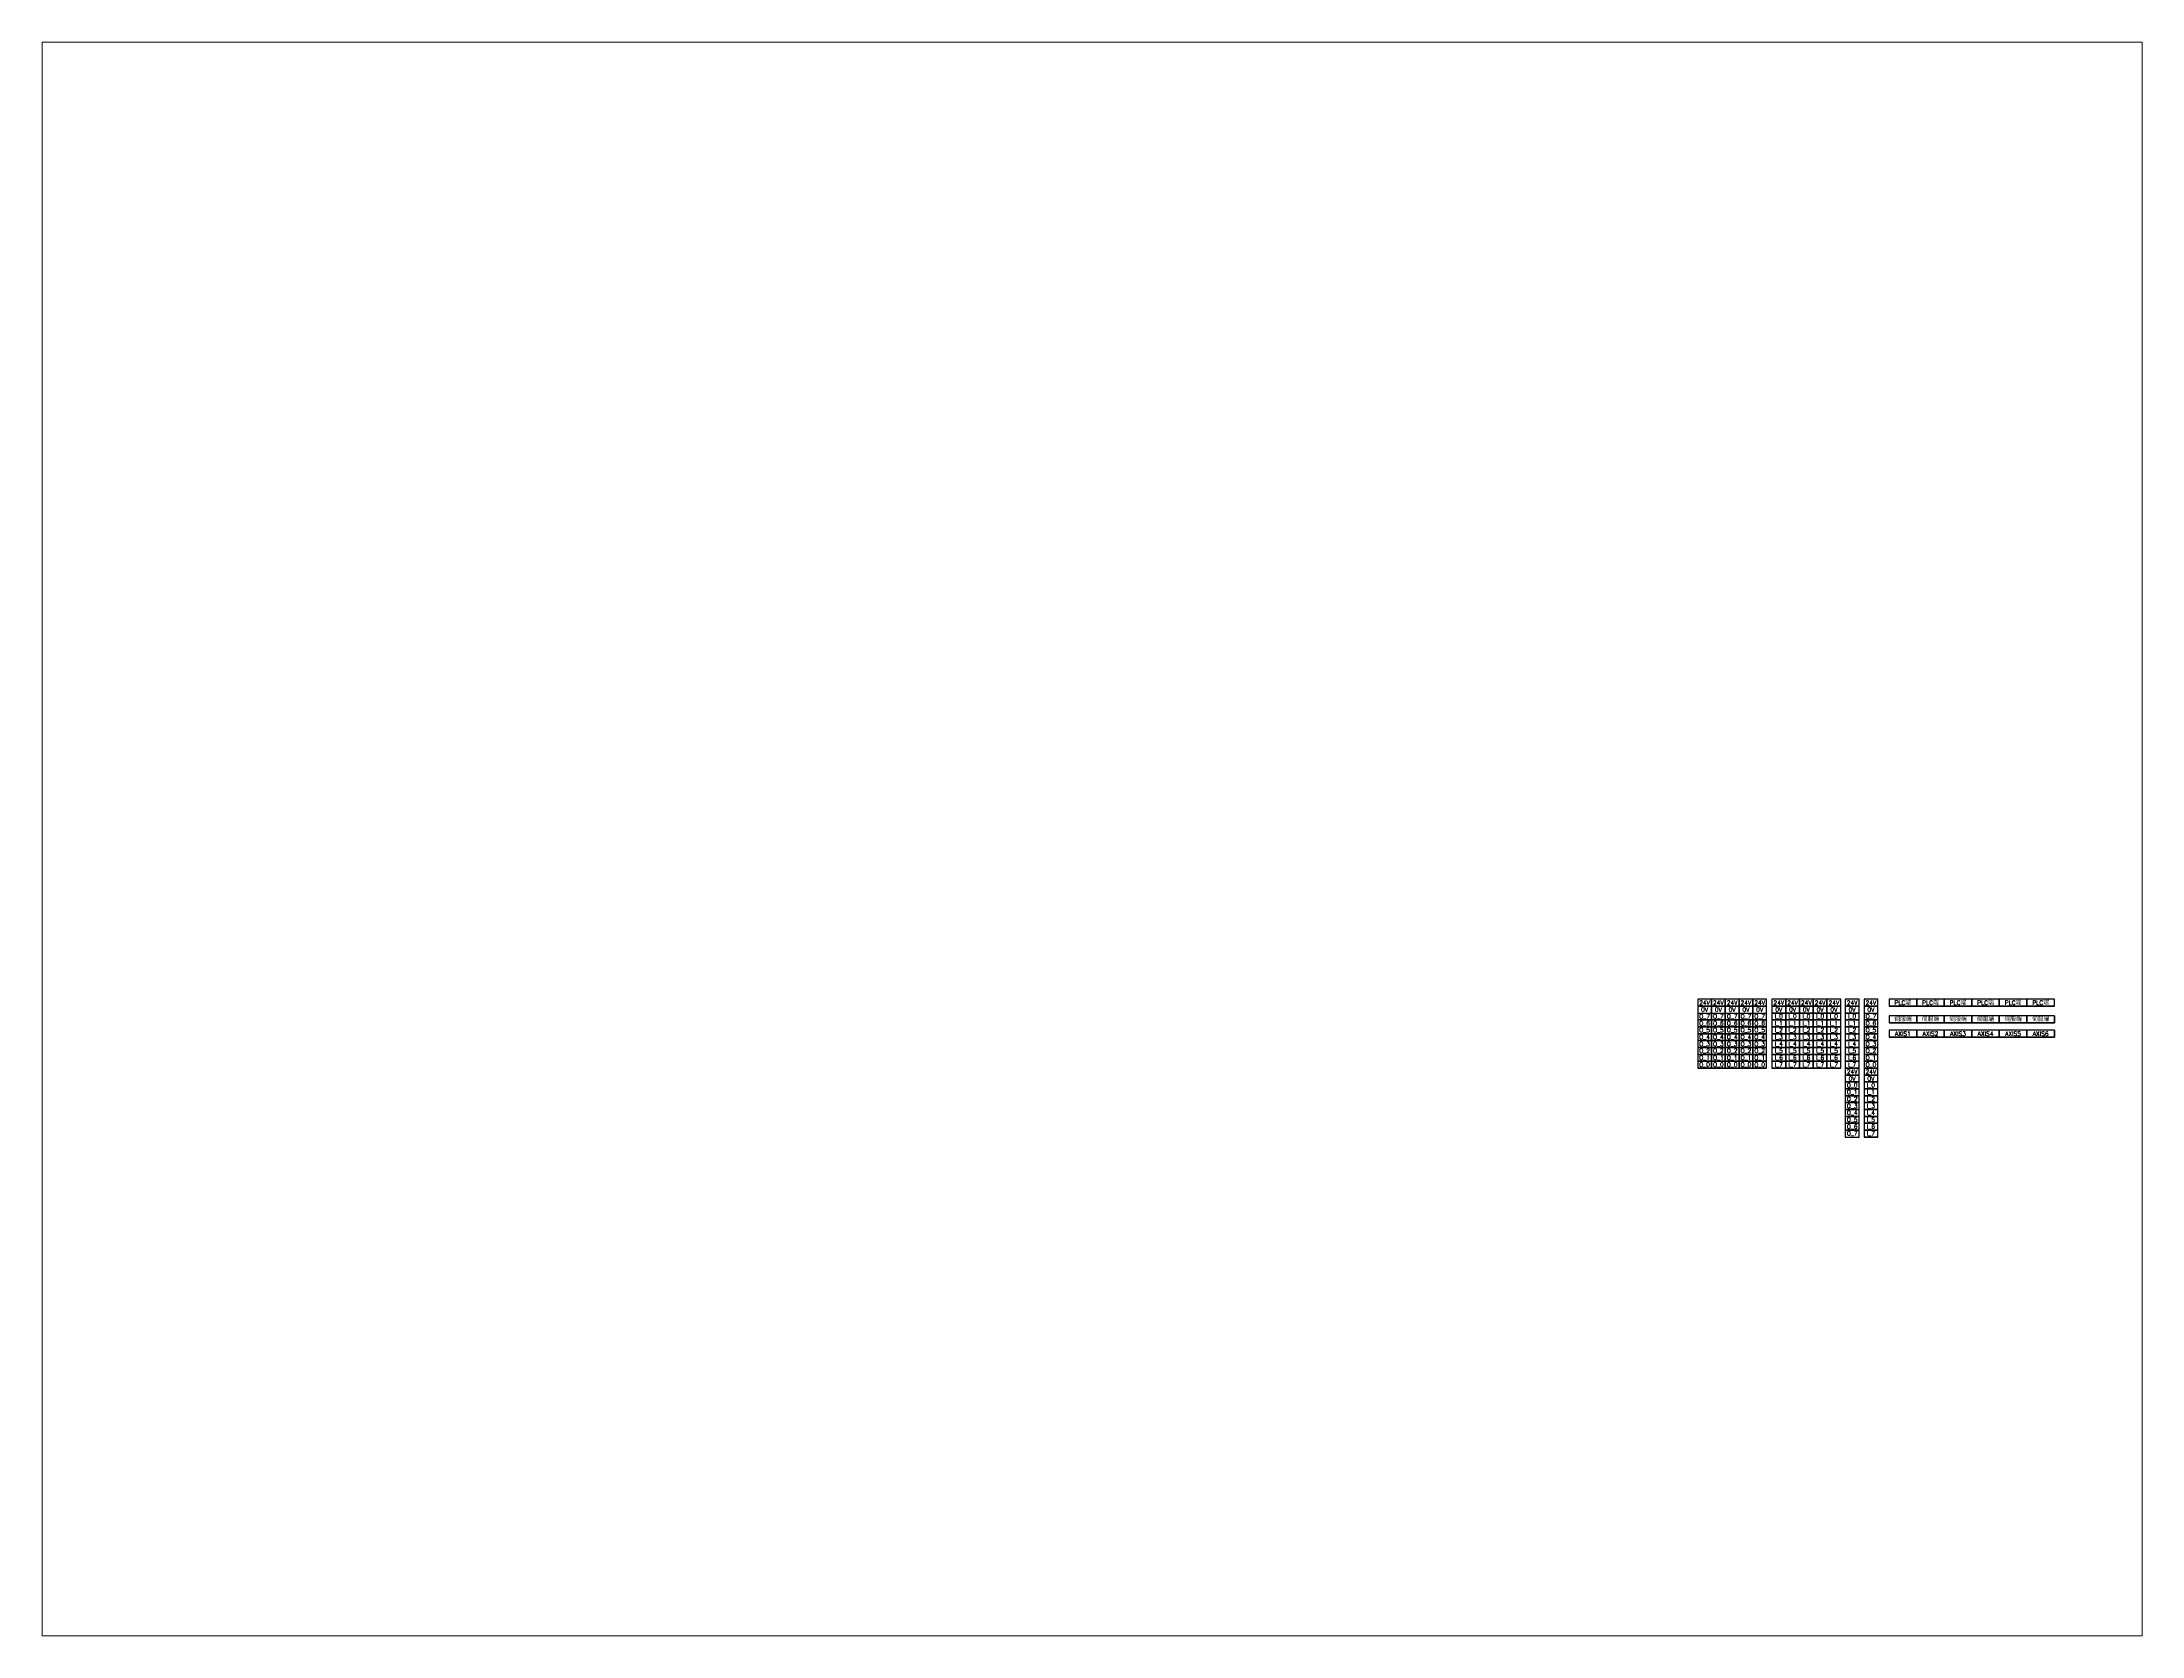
# Paper-space layout '配置1' of a CAD drawing. Extents: x 26 to 231, y 20 to 176.
# The model-space entities are those that its viewports show. They can reach past a viewport. Long polylines and large blocks are cut down to what shows.
import ezdxf

# ---------------------------------------------------------------- set-up
doc = ezdxf.new("R2010")
doc.units = 0
doc.layers.add('標尺寸層', color=3, linetype='CONTINUOUS')
doc.styles.add('CNS', font='romanc.shx', dxfattribs={"bigfont": 'chineset.shx'})

msp = doc.modelspace()

# ---------------------------------------------------------------- linework, layer by layer
at = {"layer": '標尺寸層'}
for p, q in [((963.2, 11.9), (963.2, 7.9)), ((971.2, 11.9), (963.2, 11.9)), ((963.2, 7.9), (971.2, 7.9)), ((963.2, 7.9), (963.2, 3.9)), ((971.2, 7.9), (963.2, 7.9)), ((963.2, 3.9), (963.2, -0.1)), ((963.2, 3.9), (971.2, 3.9)), ((971.2, 11.9), (971.2, 7.9)), ((979.2, 11.9), (971.2, 11.9)), ((971.2, 7.9), (971.2, 11.9)), ((971.2, 7.9), (979.2, 7.9)), ((971.2, 7.9), (971.2, 3.9)), ((979.2, 7.9), (971.2, 7.9)), ((971.2, 3.9), (971.2, 7.9)), ((971.2, 3.9), (971.2, -0.1)), ((971.2, 3.9), (979.2, 3.9)), ((971.2, -0.1), (971.2, 3.9)), ((979.2, 11.9), (979.2, 7.9)), ((987.2, 11.9), (979.2, 11.9)), ((979.2, 7.9), (979.2, 11.9)), ((979.2, 7.9), (987.2, 7.9)), ((979.2, 7.9), (979.2, 3.9)), ((987.2, 7.9), (979.2, 7.9)), ((979.2, 3.9), (979.2, 7.9)), ((979.2, 3.9), (979.2, -0.1)), ((979.2, 3.9), (987.2, 3.9)), ((979.2, -0.1), (979.2, 3.9)), ((987.2, 11.9), (987.2, 7.9)), ((995.2, 11.9), (987.2, 11.9)), ((987.2, 7.9), (987.2, 11.9)), ((987.2, 7.9), (995.2, 7.9)), ((987.2, 7.9), (987.2, 3.9)), ((995.2, 7.9), (987.2, 7.9)), ((987.2, 3.9), (987.2, 7.9)), ((987.2, 3.9), (987.2, -0.1)), ((987.2, 3.9), (995.2, 3.9)), ((987.2, -0.1), (987.2, 3.9)), ((995.2, 11.9), (995.2, 7.9)), ((1003.2, 11.9), (995.2, 11.9)), ((995.2, 7.9), (995.2, 11.9)), ((995.2, 7.9), (1003.2, 7.9)), ((995.2, 7.9), (995.2, 3.9)), ((1003.2, 7.9), (995.2, 7.9)), ((995.2, 3.9), (995.2, 7.9)), ((995.2, 3.9), (995.2, -0.1)), ((995.2, 3.9), (1003.2, 3.9)), ((995.2, -0.1), (995.2, 3.9)), ((1003.2, 7.9), (1003.2, 11.9)), ((1003.2, 3.9), (1003.2, 7.9)), ((1003.2, -0.1), (1003.2, 3.9)), ((1006.3, 11.9), (1006.3, 7.9)), ((1014.3, 11.9), (1006.3, 11.9)), ((1006.3, 7.9), (1014.3, 7.9)), ((1006.3, 7.9), (1006.3, 3.9)), ((1014.3, 7.9), (1006.3, 7.9)), ((1006.3, 3.9), (1014.3, 3.9)), ((1006.3, 3.9), (1006.3, -0.1)), ((1014.3, 3.9), (1006.3, 3.9)), ((1014.3, 11.9), (1014.3, 7.9)), ((1022.3, 11.9), (1014.3, 11.9)), ((1014.3, 7.9), (1014.3, 11.9)), ((1014.3, 7.9), (1022.3, 7.9)), ((1014.3, 7.9), (1014.3, 3.9)), ((1022.3, 7.9), (1014.3, 7.9)), ((1014.3, 3.9), (1014.3, 7.9)), ((1014.3, 3.9), (1022.3, 3.9)), ((1014.3, 3.9), (1014.3, -0.1)), ((1022.3, 3.9), (1014.3, 3.9)), ((1014.3, -0.1), (1014.3, 3.9)), ((1022.3, 11.9), (1022.3, 7.9)), ((1030.3, 11.9), (1022.3, 11.9)), ((1022.3, 7.9), (1022.3, 11.9)), ((1022.3, 7.9), (1030.3, 7.9)), ((1022.3, 7.9), (1022.3, 3.9)), ((1030.3, 7.9), (1022.3, 7.9)), ((1022.3, 3.9), (1022.3, 7.9)), ((1022.3, 3.9), (1030.3, 3.9)), ((1022.3, 3.9), (1022.3, -0.1)), ((1030.3, 3.9), (1022.3, 3.9)), ((1022.3, -0.1), (1022.3, 3.9)), ((1030.3, 11.9), (1030.3, 7.9)), ((1038.3, 11.9), (1030.3, 11.9)), ((1030.3, 7.9), (1030.3, 11.9)), ((1030.3, 7.9), (1038.3, 7.9)), ((1030.3, 7.9), (1030.3, 3.9)), ((1038.3, 7.9), (1030.3, 7.9)), ((1030.3, 3.9), (1030.3, 7.9)), ((1030.3, 3.9), (1038.3, 3.9)), ((1030.3, 3.9), (1030.3, -0.1)), ((1038.3, 3.9), (1030.3, 3.9)), ((1030.3, -0.1), (1030.3, 3.9)), ((1038.3, 11.9), (1038.3, 7.9)), ((1046.3, 11.9), (1038.3, 11.9)), ((1038.3, 7.9), (1038.3, 11.9)), ((1038.3, 7.9), (1046.3, 7.9)), ((1038.3, 7.9), (1038.3, 3.9)), ((1046.3, 7.9), (1038.3, 7.9)), ((1038.3, 3.9), (1038.3, 7.9)), ((1038.3, 3.9), (1046.3, 3.9)), ((1038.3, 3.9), (1038.3, -0.1)), ((1046.3, 3.9), (1038.3, 3.9)), ((1038.3, -0.1), (1038.3, 3.9)), ((1046.3, 7.9), (1046.3, 11.9)), ((1046.3, 3.9), (1046.3, 7.9)), ((1046.3, -0.1), (1046.3, 3.9)), ((1048.9, 11.9), (1048.9, 7.9)), ((1056.9, 11.9), (1048.9, 11.9)), ((1048.9, 7.9), (1056.9, 7.9)), ((1048.9, 7.9), (1048.9, 3.9)), ((1056.9, 7.9), (1048.9, 7.9)), ((1048.9, 3.9), (1056.9, 3.9)), ((1048.9, 3.9), (1048.9, -0.1)), ((1056.9, 3.9), (1048.9, 3.9)), ((1056.9, 7.9), (1056.9, 11.9)), ((1056.9, 3.9), (1056.9, 7.9)), ((1056.9, -0.1), (1056.9, 3.9)), ((1059.8, 11.9), (1059.8, 7.9)), ((1067.8, 11.9), (1059.8, 11.9)), ((1059.8, 7.9), (1067.8, 7.9)), ((1059.8, 7.9), (1059.8, 3.9)), ((1067.8, 7.9), (1059.8, 7.9)), ((1059.8, 3.9), (1059.8, -0.1)), ((1059.8, 3.9), (1067.8, 3.9)), ((1067.8, 7.9), (1067.8, 11.9)), ((1067.8, 3.9), (1067.8, 7.9)), ((1067.8, -0.1), (1067.8, 3.9)), ((1074.4, 11.9), (1074.4, 7.9)), ((1082.4, 11.9), (1074.4, 11.9)), ((1074.4, 7.9), (1082.4, 7.9)), ((1082.4, 7.9), (1074.4, 7.9)), ((1074.4, 2.3), (1074.4, -1.7)), ((1082.4, 2.3), (1074.4, 2.3)), ((1090.4, 11.9), (1082.4, 11.9)), ((1082.4, 7.9), (1090.4, 7.9)), ((1090.4, 7.9), (1082.4, 7.9)), ((1090.4, 2.3), (1082.4, 2.3)), ((1090.4, 7.9), (1090.4, 11.9)), ((1090.4, 11.9), (1090.4, 7.9)), ((1098.4, 11.9), (1090.4, 11.9)), ((1090.4, 7.9), (1098.4, 7.9)), ((1098.4, 7.9), (1090.4, 7.9)), ((1090.4, -1.7), (1090.4, 2.3)), ((1090.4, 2.3), (1090.4, -1.7)), ((1090.4, 2.3), (1090.4, -1.7)), ((1098.4, 2.3), (1090.4, 2.3)), ((1106.4, 11.9), (1098.4, 11.9)), ((1098.4, 7.9), (1106.4, 7.9)), ((1106.4, 7.9), (1098.4, 7.9)), ((1106.4, 2.3), (1098.4, 2.3)), ((1106.4, 7.9), (1106.4, 11.9)), ((1106.4, 11.9), (1106.4, 7.9)), ((1114.4, 11.9), (1106.4, 11.9)), ((1106.4, 7.9), (1114.4, 7.9)), ((1114.4, 7.9), (1106.4, 7.9)), ((1106.4, -1.7), (1106.4, 2.3)), ((1106.4, 2.3), (1106.4, -1.7)), ((1106.4, 2.3), (1106.4, -1.7)), ((1114.4, 2.3), (1106.4, 2.3)), ((1122.4, 11.9), (1114.4, 11.9)), ((1114.4, 7.9), (1122.4, 7.9)), ((1122.4, 7.9), (1114.4, 7.9)), ((1122.4, 2.3), (1114.4, 2.3)), ((1122.4, 7.9), (1122.4, 11.9)), ((1122.4, 11.9), (1122.4, 7.9)), ((1130.4, 11.9), (1122.4, 11.9)), ((1122.4, 7.9), (1130.4, 7.9)), ((1130.4, 7.9), (1122.4, 7.9)), ((1122.4, -1.7), (1122.4, 2.3)), ((1122.4, 2.3), (1122.4, -1.7)), ((1122.4, 2.3), (1122.4, -1.7)), ((1130.4, 2.3), (1122.4, 2.3)), ((1138.4, 11.9), (1130.4, 11.9)), ((1130.4, 7.9), (1138.4, 7.9)), ((1138.4, 7.9), (1130.4, 7.9)), ((1138.4, 2.3), (1130.4, 2.3)), ((1138.4, 7.9), (1138.4, 11.9)), ((1138.4, 11.9), (1138.4, 7.9)), ((1146.4, 11.9), (1138.4, 11.9)), ((1138.4, 7.9), (1146.4, 7.9)), ((1146.4, 7.9), (1138.4, 7.9)), ((1138.4, -1.7), (1138.4, 2.3)), ((1138.4, 2.3), (1138.4, -1.7)), ((1138.4, 2.3), (1138.4, -1.7)), ((1146.4, 2.3), (1138.4, 2.3)), ((1154.4, 11.9), (1146.4, 11.9)), ((1146.4, 7.9), (1154.4, 7.9)), ((1154.4, 7.9), (1146.4, 7.9)), ((1154.4, 2.3), (1146.4, 2.3)), ((1154.4, 7.9), (1154.4, 11.9)), ((1154.4, 11.9), (1154.4, 7.9)), ((1162.4, 11.9), (1154.4, 11.9)), ((1154.4, 7.9), (1162.4, 7.9)), ((1162.4, 7.9), (1154.4, 7.9)), ((1154.4, -1.7), (1154.4, 2.3)), ((1154.4, 2.3), (1154.4, -1.7)), ((1154.4, 2.3), (1154.4, -1.7)), ((1162.4, 2.3), (1154.4, 2.3)), ((1170.4, 11.9), (1162.4, 11.9)), ((1162.4, 7.9), (1170.4, 7.9)), ((1170.4, 7.9), (1162.4, 7.9)), ((1170.4, 2.3), (1162.4, 2.3)), ((1170.4, 7.9), (1170.4, 11.9)), ((1170.4, -1.7), (1170.4, 2.3)), ((1170.4, 2.3), (1170.4, -1.7)), ((963.2, -0.1), (971.2, -0.1)), ((963.2, -0.1), (971.2, -0.1)), ((963.2, -0.1), (963.2, -4.1)), ((971.2, -0.1), (963.2, -0.1)), ((963.2, -4.1), (971.2, -4.1)), ((971.2, -4.1), (963.2, -4.1)), ((963.2, -4.1), (971.2, -4.1)), ((963.2, -4.1), (963.2, -8.1)), ((971.2, -4.1), (963.2, -4.1)), ((963.2, -8.1), (971.2, -8.1)), ((971.2, -8.1), (963.2, -8.1)), ((963.2, -8.1), (971.2, -8.1)), ((963.2, -8.1), (963.2, -12.1)), ((971.2, -8.1), (963.2, -8.1)), ((963.2, -12.1), (971.2, -12.1)), ((971.2, -12.1), (963.2, -12.1)), ((963.2, -12.1), (971.2, -12.1)), ((963.2, -12.1), (963.2, -16.1)), ((971.2, -12.1), (963.2, -12.1)), ((971.2, -0.1), (979.2, -0.1)), ((971.2, -0.1), (979.2, -0.1)), ((971.2, -0.1), (971.2, -4.1)), ((979.2, -0.1), (971.2, -0.1)), ((971.2, -4.1), (971.2, -0.1)), ((971.2, -4.1), (979.2, -4.1)), ((979.2, -4.1), (971.2, -4.1)), ((971.2, -4.1), (979.2, -4.1)), ((971.2, -4.1), (971.2, -8.1)), ((979.2, -4.1), (971.2, -4.1)), ((971.2, -8.1), (971.2, -4.1)), ((971.2, -8.1), (979.2, -8.1)), ((979.2, -8.1), (971.2, -8.1)), ((971.2, -8.1), (979.2, -8.1)), ((971.2, -8.1), (971.2, -12.1)), ((979.2, -8.1), (971.2, -8.1)), ((971.2, -12.1), (971.2, -8.1)), ((971.2, -12.1), (979.2, -12.1)), ((979.2, -12.1), (971.2, -12.1)), ((971.2, -12.1), (979.2, -12.1)), ((971.2, -12.1), (971.2, -16.1)), ((979.2, -12.1), (971.2, -12.1)), ((971.2, -16.1), (971.2, -12.1)), ((979.2, -0.1), (987.2, -0.1)), ((979.2, -0.1), (987.2, -0.1)), ((979.2, -0.1), (979.2, -4.1)), ((987.2, -0.1), (979.2, -0.1)), ((979.2, -4.1), (979.2, -0.1)), ((979.2, -4.1), (987.2, -4.1)), ((987.2, -4.1), (979.2, -4.1)), ((979.2, -4.1), (987.2, -4.1)), ((979.2, -4.1), (979.2, -8.1)), ((987.2, -4.1), (979.2, -4.1)), ((979.2, -8.1), (979.2, -4.1)), ((979.2, -8.1), (987.2, -8.1)), ((987.2, -8.1), (979.2, -8.1)), ((979.2, -8.1), (987.2, -8.1)), ((979.2, -8.1), (979.2, -12.1)), ((987.2, -8.1), (979.2, -8.1)), ((979.2, -12.1), (979.2, -8.1)), ((979.2, -12.1), (987.2, -12.1)), ((987.2, -12.1), (979.2, -12.1)), ((979.2, -12.1), (987.2, -12.1)), ((979.2, -12.1), (979.2, -16.1)), ((987.2, -12.1), (979.2, -12.1)), ((979.2, -16.1), (979.2, -12.1)), ((987.2, -0.1), (995.2, -0.1)), ((987.2, -0.1), (995.2, -0.1)), ((987.2, -0.1), (987.2, -4.1)), ((995.2, -0.1), (987.2, -0.1)), ((987.2, -4.1), (987.2, -0.1)), ((987.2, -4.1), (995.2, -4.1)), ((995.2, -4.1), (987.2, -4.1)), ((987.2, -4.1), (995.2, -4.1)), ((987.2, -4.1), (987.2, -8.1)), ((995.2, -4.1), (987.2, -4.1)), ((987.2, -8.1), (987.2, -4.1)), ((987.2, -8.1), (995.2, -8.1)), ((995.2, -8.1), (987.2, -8.1)), ((987.2, -8.1), (995.2, -8.1)), ((987.2, -8.1), (987.2, -12.1)), ((995.2, -8.1), (987.2, -8.1)), ((987.2, -12.1), (987.2, -8.1)), ((987.2, -12.1), (995.2, -12.1)), ((995.2, -12.1), (987.2, -12.1)), ((987.2, -12.1), (995.2, -12.1)), ((987.2, -12.1), (987.2, -16.1)), ((995.2, -12.1), (987.2, -12.1)), ((987.2, -16.1), (987.2, -12.1)), ((995.2, -0.1), (1003.2, -0.1)), ((995.2, -0.1), (1003.2, -0.1)), ((995.2, -0.1), (995.2, -4.1)), ((1003.2, -0.1), (995.2, -0.1)), ((995.2, -4.1), (995.2, -0.1)), ((995.2, -4.1), (1003.2, -4.1)), ((1003.2, -4.1), (995.2, -4.1)), ((995.2, -4.1), (1003.2, -4.1)), ((995.2, -4.1), (995.2, -8.1)), ((1003.2, -4.1), (995.2, -4.1)), ((995.2, -8.1), (995.2, -4.1)), ((995.2, -8.1), (1003.2, -8.1)), ((1003.2, -8.1), (995.2, -8.1)), ((995.2, -8.1), (1003.2, -8.1)), ((995.2, -8.1), (995.2, -12.1)), ((1003.2, -8.1), (995.2, -8.1)), ((995.2, -12.1), (995.2, -8.1)), ((995.2, -12.1), (1003.2, -12.1)), ((1003.2, -12.1), (995.2, -12.1)), ((995.2, -12.1), (1003.2, -12.1)), ((995.2, -12.1), (995.2, -16.1)), ((1003.2, -12.1), (995.2, -12.1)), ((995.2, -16.1), (995.2, -12.1)), ((1003.2, -4.1), (1003.2, -0.1)), ((1003.2, -8.1), (1003.2, -4.1)), ((1003.2, -12.1), (1003.2, -8.1)), ((1003.2, -16.1), (1003.2, -12.1)), ((1006.3, -0.1), (1014.3, -0.1)), ((1006.3, -0.1), (1006.3, -4.1)), ((1014.3, -0.1), (1006.3, -0.1)), ((1006.3, -4.1), (1014.3, -4.1)), ((1006.3, -4.1), (1006.3, -8.1)), ((1014.3, -4.1), (1006.3, -4.1)), ((1006.3, -8.1), (1014.3, -8.1)), ((1006.3, -8.1), (1006.3, -12.1)), ((1014.3, -8.1), (1006.3, -8.1)), ((1006.3, -12.1), (1014.3, -12.1)), ((1006.3, -12.1), (1006.3, -16.1)), ((1014.3, -12.1), (1006.3, -12.1)), ((1014.3, -0.1), (1022.3, -0.1)), ((1014.3, -0.1), (1014.3, -4.1)), ((1022.3, -0.1), (1014.3, -0.1)), ((1014.3, -4.1), (1014.3, -0.1)), ((1014.3, -4.1), (1022.3, -4.1)), ((1014.3, -4.1), (1014.3, -8.1)), ((1022.3, -4.1), (1014.3, -4.1)), ((1014.3, -8.1), (1014.3, -4.1)), ((1014.3, -8.1), (1022.3, -8.1)), ((1014.3, -8.1), (1014.3, -12.1)), ((1022.3, -8.1), (1014.3, -8.1)), ((1014.3, -12.1), (1014.3, -8.1)), ((1014.3, -12.1), (1022.3, -12.1)), ((1014.3, -12.1), (1014.3, -16.1)), ((1022.3, -12.1), (1014.3, -12.1)), ((1014.3, -16.1), (1014.3, -12.1)), ((1022.3, -0.1), (1030.3, -0.1)), ((1022.3, -0.1), (1022.3, -4.1)), ((1030.3, -0.1), (1022.3, -0.1)), ((1022.3, -4.1), (1022.3, -0.1)), ((1022.3, -4.1), (1030.3, -4.1)), ((1022.3, -4.1), (1022.3, -8.1)), ((1030.3, -4.1), (1022.3, -4.1)), ((1022.3, -8.1), (1022.3, -4.1)), ((1022.3, -8.1), (1030.3, -8.1)), ((1022.3, -8.1), (1022.3, -12.1)), ((1030.3, -8.1), (1022.3, -8.1)), ((1022.3, -12.1), (1022.3, -8.1)), ((1022.3, -12.1), (1030.3, -12.1)), ((1022.3, -12.1), (1022.3, -16.1)), ((1030.3, -12.1), (1022.3, -12.1)), ((1022.3, -16.1), (1022.3, -12.1)), ((1030.3, -0.1), (1038.3, -0.1)), ((1030.3, -0.1), (1030.3, -4.1)), ((1038.3, -0.1), (1030.3, -0.1)), ((1030.3, -4.1), (1030.3, -0.1)), ((1030.3, -4.1), (1038.3, -4.1)), ((1030.3, -4.1), (1030.3, -8.1)), ((1038.3, -4.1), (1030.3, -4.1)), ((1030.3, -8.1), (1030.3, -4.1)), ((1030.3, -8.1), (1038.3, -8.1)), ((1030.3, -8.1), (1030.3, -12.1)), ((1038.3, -8.1), (1030.3, -8.1)), ((1030.3, -12.1), (1030.3, -8.1)), ((1030.3, -12.1), (1038.3, -12.1)), ((1030.3, -12.1), (1030.3, -16.1)), ((1038.3, -12.1), (1030.3, -12.1)), ((1030.3, -16.1), (1030.3, -12.1)), ((1038.3, -0.1), (1046.3, -0.1)), ((1038.3, -0.1), (1038.3, -4.1)), ((1046.3, -0.1), (1038.3, -0.1)), ((1038.3, -4.1), (1038.3, -0.1)), ((1038.3, -4.1), (1046.3, -4.1)), ((1038.3, -4.1), (1038.3, -8.1)), ((1046.3, -4.1), (1038.3, -4.1)), ((1038.3, -8.1), (1038.3, -4.1)), ((1038.3, -8.1), (1046.3, -8.1)), ((1038.3, -8.1), (1038.3, -12.1)), ((1046.3, -8.1), (1038.3, -8.1)), ((1038.3, -12.1), (1038.3, -8.1)), ((1038.3, -12.1), (1046.3, -12.1)), ((1038.3, -12.1), (1038.3, -16.1)), ((1046.3, -12.1), (1038.3, -12.1)), ((1038.3, -16.1), (1038.3, -12.1)), ((1046.3, -4.1), (1046.3, -0.1)), ((1046.3, -8.1), (1046.3, -4.1)), ((1046.3, -12.1), (1046.3, -8.1)), ((1046.3, -16.1), (1046.3, -12.1)), ((1048.9, -0.1), (1056.9, -0.1)), ((1048.9, -0.1), (1048.9, -4.1)), ((1056.9, -0.1), (1048.9, -0.1)), ((1048.9, -4.1), (1056.9, -4.1)), ((1048.9, -4.1), (1048.9, -8.1)), ((1056.9, -4.1), (1048.9, -4.1)), ((1048.9, -8.1), (1056.9, -8.1)), ((1048.9, -8.1), (1048.9, -12.1)), ((1056.9, -8.1), (1048.9, -8.1)), ((1048.9, -12.1), (1056.9, -12.1)), ((1048.9, -12.1), (1048.9, -16.1)), ((1056.9, -12.1), (1048.9, -12.1)), ((1056.9, -4.1), (1056.9, -0.1)), ((1056.9, -8.1), (1056.9, -4.1)), ((1056.9, -12.1), (1056.9, -8.1)), ((1056.9, -16.1), (1056.9, -12.1)), ((1059.8, -0.1), (1067.8, -0.1)), ((1059.8, -0.1), (1067.8, -0.1)), ((1059.8, -0.1), (1059.8, -4.1)), ((1067.8, -0.1), (1059.8, -0.1)), ((1059.8, -4.1), (1067.8, -4.1)), ((1067.8, -4.1), (1059.8, -4.1)), ((1059.8, -4.1), (1067.8, -4.1)), ((1059.8, -4.1), (1059.8, -8.1)), ((1067.8, -4.1), (1059.8, -4.1)), ((1059.8, -8.1), (1067.8, -8.1)), ((1067.8, -8.1), (1059.8, -8.1)), ((1059.8, -8.1), (1067.8, -8.1)), ((1059.8, -8.1), (1059.8, -12.1)), ((1067.8, -8.1), (1059.8, -8.1)), ((1059.8, -12.1), (1067.8, -12.1)), ((1067.8, -12.1), (1059.8, -12.1)), ((1059.8, -12.1), (1067.8, -12.1)), ((1059.8, -12.1), (1059.8, -16.1)), ((1067.8, -12.1), (1059.8, -12.1)), ((1067.8, -4.1), (1067.8, -0.1)), ((1067.8, -8.1), (1067.8, -4.1)), ((1067.8, -12.1), (1067.8, -8.1)), ((1067.8, -16.1), (1067.8, -12.1)), ((1074.4, -1.7), (1082.4, -1.7)), ((1082.4, -1.7), (1074.4, -1.7)), ((1074.4, -6.1), (1074.4, -10.1)), ((1082.4, -6.1), (1074.4, -6.1)), ((1074.4, -10.1), (1082.4, -10.1)), ((1082.4, -10.1), (1074.4, -10.1)), ((1082.4, -1.7), (1090.4, -1.7)), ((1090.4, -1.7), (1082.4, -1.7)), ((1090.4, -6.1), (1082.4, -6.1)), ((1082.4, -10.1), (1090.4, -10.1)), ((1090.4, -10.1), (1082.4, -10.1)), ((1090.4, -1.7), (1098.4, -1.7)), ((1098.4, -1.7), (1090.4, -1.7)), ((1090.4, -10.1), (1090.4, -6.1)), ((1090.4, -6.1), (1090.4, -10.1)), ((1090.4, -6.1), (1090.4, -10.1)), ((1090.4, -6.1), (1090.4, -10.1)), ((1098.4, -6.1), (1090.4, -6.1)), ((1090.4, -10.1), (1098.4, -10.1)), ((1098.4, -10.1), (1090.4, -10.1)), ((1098.4, -1.7), (1106.4, -1.7)), ((1106.4, -1.7), (1098.4, -1.7)), ((1106.4, -6.1), (1098.4, -6.1)), ((1098.4, -10.1), (1106.4, -10.1)), ((1106.4, -10.1), (1098.4, -10.1)), ((1106.4, -1.7), (1114.4, -1.7)), ((1114.4, -1.7), (1106.4, -1.7)), ((1106.4, -10.1), (1106.4, -6.1)), ((1106.4, -6.1), (1106.4, -10.1)), ((1106.4, -6.1), (1106.4, -10.1)), ((1106.4, -6.1), (1106.4, -10.1)), ((1114.4, -6.1), (1106.4, -6.1)), ((1106.4, -10.1), (1114.4, -10.1)), ((1114.4, -10.1), (1106.4, -10.1)), ((1114.4, -1.7), (1122.4, -1.7)), ((1122.4, -1.7), (1114.4, -1.7)), ((1122.4, -6.1), (1114.4, -6.1)), ((1114.4, -10.1), (1122.4, -10.1)), ((1122.4, -10.1), (1114.4, -10.1)), ((1122.4, -1.7), (1130.4, -1.7)), ((1130.4, -1.7), (1122.4, -1.7)), ((1122.4, -10.1), (1122.4, -6.1)), ((1122.4, -6.1), (1122.4, -10.1)), ((1122.4, -6.1), (1122.4, -10.1)), ((1122.4, -6.1), (1122.4, -10.1)), ((1130.4, -6.1), (1122.4, -6.1)), ((1122.4, -10.1), (1130.4, -10.1)), ((1130.4, -10.1), (1122.4, -10.1)), ((1130.4, -1.7), (1138.4, -1.7)), ((1138.4, -1.7), (1130.4, -1.7)), ((1138.4, -6.1), (1130.4, -6.1)), ((1130.4, -10.1), (1138.4, -10.1)), ((1138.4, -10.1), (1130.4, -10.1)), ((1138.4, -1.7), (1146.4, -1.7)), ((1146.4, -1.7), (1138.4, -1.7)), ((1138.4, -10.1), (1138.4, -6.1)), ((1138.4, -6.1), (1138.4, -10.1)), ((1138.4, -6.1), (1138.4, -10.1)), ((1138.4, -6.1), (1138.4, -10.1)), ((1146.4, -6.1), (1138.4, -6.1)), ((1138.4, -10.1), (1146.4, -10.1)), ((1146.4, -10.1), (1138.4, -10.1)), ((1146.4, -1.7), (1154.4, -1.7)), ((1154.4, -1.7), (1146.4, -1.7)), ((1154.4, -6.1), (1146.4, -6.1)), ((1146.4, -10.1), (1154.4, -10.1)), ((1154.4, -10.1), (1146.4, -10.1)), ((1154.4, -1.7), (1162.4, -1.7)), ((1162.4, -1.7), (1154.4, -1.7)), ((1154.4, -10.1), (1154.4, -6.1)), ((1154.4, -6.1), (1154.4, -10.1)), ((1154.4, -6.1), (1154.4, -10.1)), ((1154.4, -6.1), (1154.4, -10.1)), ((1162.4, -6.1), (1154.4, -6.1)), ((1154.4, -10.1), (1162.4, -10.1)), ((1162.4, -10.1), (1154.4, -10.1)), ((1162.4, -1.7), (1170.4, -1.7)), ((1170.4, -1.7), (1162.4, -1.7)), ((1170.4, -6.1), (1162.4, -6.1)), ((1162.4, -10.1), (1170.4, -10.1)), ((1170.4, -10.1), (1162.4, -10.1)), ((1170.4, -10.1), (1170.4, -6.1)), ((1170.4, -6.1), (1170.4, -10.1)), ((1170.4, -6.1), (1170.4, -10.1)), ((963.2, -16.1), (971.2, -16.1)), ((971.2, -16.1), (963.2, -16.1)), ((963.2, -16.1), (971.2, -16.1)), ((963.2, -16.1), (963.2, -20.1)), ((971.2, -16.1), (963.2, -16.1)), ((963.2, -20.1), (971.2, -20.1)), ((971.2, -20.1), (963.2, -20.1)), ((963.2, -20.1), (971.2, -20.1)), ((963.2, -20.1), (963.2, -24.1)), ((971.2, -20.1), (963.2, -20.1)), ((963.2, -24.1), (971.2, -24.1)), ((971.2, -24.1), (963.2, -24.1)), ((963.2, -24.1), (971.2, -24.1)), ((963.2, -24.1), (963.2, -28.1)), ((971.2, -16.1), (979.2, -16.1)), ((979.2, -16.1), (971.2, -16.1)), ((971.2, -16.1), (979.2, -16.1)), ((971.2, -16.1), (971.2, -20.1)), ((979.2, -16.1), (971.2, -16.1)), ((971.2, -20.1), (971.2, -16.1)), ((971.2, -20.1), (979.2, -20.1)), ((979.2, -20.1), (971.2, -20.1)), ((971.2, -20.1), (979.2, -20.1)), ((971.2, -20.1), (971.2, -24.1)), ((979.2, -20.1), (971.2, -20.1)), ((971.2, -24.1), (971.2, -20.1)), ((971.2, -24.1), (979.2, -24.1)), ((979.2, -24.1), (971.2, -24.1)), ((971.2, -24.1), (979.2, -24.1)), ((971.2, -24.1), (971.2, -28.1)), ((971.2, -28.1), (971.2, -24.1)), ((979.2, -16.1), (987.2, -16.1)), ((987.2, -16.1), (979.2, -16.1)), ((979.2, -16.1), (987.2, -16.1)), ((979.2, -16.1), (979.2, -20.1)), ((987.2, -16.1), (979.2, -16.1)), ((979.2, -20.1), (979.2, -16.1)), ((979.2, -20.1), (987.2, -20.1)), ((987.2, -20.1), (979.2, -20.1)), ((979.2, -20.1), (987.2, -20.1)), ((979.2, -20.1), (979.2, -24.1)), ((987.2, -20.1), (979.2, -20.1)), ((979.2, -24.1), (979.2, -20.1)), ((979.2, -24.1), (987.2, -24.1)), ((987.2, -24.1), (979.2, -24.1)), ((979.2, -24.1), (987.2, -24.1)), ((979.2, -24.1), (979.2, -28.1)), ((979.2, -28.1), (979.2, -24.1)), ((987.2, -16.1), (995.2, -16.1)), ((995.2, -16.1), (987.2, -16.1)), ((987.2, -16.1), (995.2, -16.1)), ((987.2, -16.1), (987.2, -20.1)), ((995.2, -16.1), (987.2, -16.1)), ((987.2, -20.1), (987.2, -16.1)), ((987.2, -20.1), (995.2, -20.1)), ((995.2, -20.1), (987.2, -20.1)), ((987.2, -20.1), (995.2, -20.1)), ((987.2, -20.1), (987.2, -24.1)), ((995.2, -20.1), (987.2, -20.1)), ((987.2, -24.1), (987.2, -20.1)), ((987.2, -24.1), (995.2, -24.1)), ((995.2, -24.1), (987.2, -24.1)), ((987.2, -24.1), (995.2, -24.1)), ((987.2, -24.1), (987.2, -28.1)), ((987.2, -28.1), (987.2, -24.1)), ((995.2, -16.1), (1003.2, -16.1)), ((1003.2, -16.1), (995.2, -16.1)), ((995.2, -16.1), (1003.2, -16.1)), ((995.2, -16.1), (995.2, -20.1)), ((1003.2, -16.1), (995.2, -16.1)), ((995.2, -20.1), (995.2, -16.1)), ((995.2, -20.1), (1003.2, -20.1)), ((1003.2, -20.1), (995.2, -20.1)), ((995.2, -20.1), (1003.2, -20.1)), ((995.2, -20.1), (995.2, -24.1)), ((1003.2, -20.1), (995.2, -20.1)), ((995.2, -24.1), (995.2, -20.1)), ((995.2, -24.1), (1003.2, -24.1)), ((1003.2, -24.1), (995.2, -24.1)), ((995.2, -24.1), (1003.2, -24.1)), ((995.2, -24.1), (995.2, -28.1)), ((995.2, -28.1), (995.2, -24.1)), ((1003.2, -20.1), (1003.2, -16.1)), ((1003.2, -24.1), (1003.2, -20.1)), ((1003.2, -28.1), (1003.2, -24.1)), ((1006.3, -16.1), (1014.3, -16.1)), ((1006.3, -16.1), (1006.3, -20.1)), ((1014.3, -16.1), (1006.3, -16.1)), ((1006.3, -20.1), (1014.3, -20.1)), ((1006.3, -20.1), (1006.3, -24.1)), ((1014.3, -20.1), (1006.3, -20.1)), ((1006.3, -24.1), (1014.3, -24.1)), ((1006.3, -24.1), (1006.3, -28.1)), ((1014.3, -24.1), (1006.3, -24.1)), ((1014.3, -16.1), (1022.3, -16.1)), ((1014.3, -16.1), (1014.3, -20.1)), ((1022.3, -16.1), (1014.3, -16.1)), ((1014.3, -20.1), (1014.3, -16.1)), ((1014.3, -20.1), (1022.3, -20.1)), ((1014.3, -20.1), (1014.3, -24.1)), ((1022.3, -20.1), (1014.3, -20.1)), ((1014.3, -24.1), (1014.3, -20.1)), ((1014.3, -24.1), (1022.3, -24.1)), ((1014.3, -24.1), (1014.3, -28.1)), ((1022.3, -24.1), (1014.3, -24.1)), ((1014.3, -28.1), (1014.3, -24.1)), ((1022.3, -16.1), (1030.3, -16.1)), ((1022.3, -16.1), (1022.3, -20.1)), ((1030.3, -16.1), (1022.3, -16.1)), ((1022.3, -20.1), (1022.3, -16.1)), ((1022.3, -20.1), (1030.3, -20.1)), ((1022.3, -20.1), (1022.3, -24.1)), ((1030.3, -20.1), (1022.3, -20.1)), ((1022.3, -24.1), (1022.3, -20.1)), ((1022.3, -24.1), (1030.3, -24.1)), ((1022.3, -24.1), (1022.3, -28.1)), ((1030.3, -24.1), (1022.3, -24.1)), ((1022.3, -28.1), (1022.3, -24.1)), ((1030.3, -16.1), (1038.3, -16.1)), ((1030.3, -16.1), (1030.3, -20.1)), ((1038.3, -16.1), (1030.3, -16.1)), ((1030.3, -20.1), (1030.3, -16.1)), ((1030.3, -20.1), (1038.3, -20.1)), ((1030.3, -20.1), (1030.3, -24.1)), ((1038.3, -20.1), (1030.3, -20.1)), ((1030.3, -24.1), (1030.3, -20.1)), ((1030.3, -24.1), (1038.3, -24.1)), ((1030.3, -24.1), (1030.3, -28.1)), ((1038.3, -24.1), (1030.3, -24.1)), ((1030.3, -28.1), (1030.3, -24.1)), ((1038.3, -16.1), (1046.3, -16.1)), ((1038.3, -16.1), (1038.3, -20.1)), ((1046.3, -16.1), (1038.3, -16.1)), ((1038.3, -20.1), (1038.3, -16.1)), ((1038.3, -20.1), (1046.3, -20.1)), ((1038.3, -20.1), (1038.3, -24.1)), ((1046.3, -20.1), (1038.3, -20.1)), ((1038.3, -24.1), (1038.3, -20.1)), ((1038.3, -24.1), (1046.3, -24.1)), ((1038.3, -24.1), (1038.3, -28.1)), ((1046.3, -24.1), (1038.3, -24.1)), ((1038.3, -28.1), (1038.3, -24.1)), ((1046.3, -20.1), (1046.3, -16.1)), ((1046.3, -24.1), (1046.3, -20.1)), ((1046.3, -28.1), (1046.3, -24.1)), ((1048.9, -16.1), (1056.9, -16.1)), ((1048.9, -16.1), (1048.9, -20.1)), ((1056.9, -16.1), (1048.9, -16.1)), ((1048.9, -20.1), (1056.9, -20.1)), ((1048.9, -20.1), (1048.9, -24.1)), ((1056.9, -20.1), (1048.9, -20.1)), ((1048.9, -24.1), (1056.9, -24.1)), ((1048.9, -24.1), (1048.9, -28.1)), ((1056.9, -24.1), (1048.9, -24.1)), ((1056.9, -20.1), (1056.9, -16.1)), ((1056.9, -24.1), (1056.9, -20.1)), ((1056.9, -28.1), (1056.9, -24.1)), ((1059.8, -16.1), (1067.8, -16.1)), ((1067.8, -16.1), (1059.8, -16.1)), ((1059.8, -16.1), (1067.8, -16.1)), ((1059.8, -16.1), (1059.8, -20.1)), ((1067.8, -16.1), (1059.8, -16.1)), ((1059.8, -20.1), (1067.8, -20.1)), ((1067.8, -20.1), (1059.8, -20.1)), ((1059.8, -20.1), (1067.8, -20.1)), ((1059.8, -20.1), (1059.8, -24.1)), ((1067.8, -20.1), (1059.8, -20.1)), ((1059.8, -24.1), (1067.8, -24.1)), ((1067.8, -24.1), (1059.8, -24.1)), ((1059.8, -24.1), (1067.8, -24.1)), ((1059.8, -24.1), (1059.8, -28.1)), ((1067.8, -20.1), (1067.8, -16.1)), ((1067.8, -24.1), (1067.8, -20.1)), ((1067.8, -28.1), (1067.8, -24.1)), ((963.2, -28.1), (971.2, -28.1)), ((971.2, -28.1), (963.2, -28.1)), ((971.2, -28.1), (979.2, -28.1)), ((979.2, -28.1), (971.2, -28.1)), ((979.2, -28.1), (987.2, -28.1)), ((987.2, -28.1), (979.2, -28.1)), ((987.2, -28.1), (995.2, -28.1)), ((995.2, -28.1), (987.2, -28.1)), ((995.2, -28.1), (1003.2, -28.1)), ((1003.2, -28.1), (995.2, -28.1)), ((1006.3, -28.1), (1014.3, -28.1)), ((1014.3, -28.1), (1006.3, -28.1)), ((1014.3, -28.1), (1022.3, -28.1)), ((1022.3, -28.1), (1014.3, -28.1)), ((1022.3, -28.1), (1030.3, -28.1)), ((1030.3, -28.1), (1022.3, -28.1)), ((1030.3, -28.1), (1038.3, -28.1)), ((1038.3, -28.1), (1030.3, -28.1)), ((1038.3, -28.1), (1046.3, -28.1)), ((1046.3, -28.1), (1038.3, -28.1)), ((1048.9, -28.1), (1056.9, -28.1)), ((1048.9, -28.1), (1048.9, -32.1)), ((1056.9, -28.1), (1048.9, -28.1)), ((1048.9, -32.1), (1056.9, -32.1)), ((1048.9, -32.1), (1048.9, -36.1)), ((1056.9, -32.1), (1048.9, -32.1)), ((1048.9, -36.1), (1056.9, -36.1)), ((1048.9, -36.1), (1048.9, -40.1)), ((1056.9, -36.1), (1048.9, -36.1)), ((1056.9, -32.1), (1056.9, -28.1)), ((1056.9, -36.1), (1056.9, -32.1)), ((1056.9, -40.1), (1056.9, -36.1)), ((1059.8, -28.1), (1059.8, -32.1)), ((1059.8, -28.1), (1067.8, -28.1)), ((1067.8, -28.1), (1059.8, -28.1)), ((1059.8, -32.1), (1067.8, -32.1)), ((1059.8, -32.1), (1059.8, -36.1)), ((1067.8, -32.1), (1059.8, -32.1)), ((1059.8, -36.1), (1067.8, -36.1)), ((1059.8, -36.1), (1059.8, -40.1)), ((1067.8, -36.1), (1059.8, -36.1)), ((1059.8, -36.1), (1067.8, -36.1)), ((1067.8, -32.1), (1067.8, -28.1)), ((1067.8, -36.1), (1067.8, -32.1)), ((1067.8, -40.1), (1067.8, -36.1)), ((1048.9, -40.1), (1056.9, -40.1)), ((1048.9, -40.1), (1048.9, -44.1)), ((1056.9, -40.1), (1048.9, -40.1)), ((1048.9, -44.1), (1056.9, -44.1)), ((1048.9, -44.1), (1048.9, -48.1)), ((1056.9, -44.1), (1048.9, -44.1)), ((1048.9, -48.1), (1056.9, -48.1)), ((1048.9, -48.1), (1048.9, -52.1)), ((1056.9, -48.1), (1048.9, -48.1)), ((1056.9, -44.1), (1056.9, -40.1)), ((1056.9, -48.1), (1056.9, -44.1)), ((1056.9, -52.1), (1056.9, -48.1)), ((1059.8, -40.1), (1067.8, -40.1)), ((1059.8, -40.1), (1059.8, -44.1)), ((1067.8, -40.1), (1059.8, -40.1)), ((1059.8, -44.1), (1067.8, -44.1)), ((1059.8, -44.1), (1059.8, -48.1)), ((1067.8, -44.1), (1059.8, -44.1)), ((1059.8, -48.1), (1067.8, -48.1)), ((1059.8, -48.1), (1059.8, -52.1)), ((1067.8, -48.1), (1059.8, -48.1)), ((1067.8, -44.1), (1067.8, -40.1)), ((1067.8, -48.1), (1067.8, -44.1)), ((1067.8, -52.1), (1067.8, -48.1)), ((1048.9, -52.1), (1056.9, -52.1)), ((1048.9, -52.1), (1048.9, -56.1)), ((1056.9, -52.1), (1048.9, -52.1)), ((1048.9, -56.1), (1056.9, -56.1)), ((1048.9, -56.1), (1048.9, -60.1)), ((1056.9, -56.1), (1048.9, -56.1)), ((1048.9, -60.1), (1056.9, -60.1)), ((1048.9, -60.1), (1048.9, -64.1)), ((1056.9, -60.1), (1048.9, -60.1)), ((1056.9, -56.1), (1056.9, -52.1)), ((1056.9, -60.1), (1056.9, -56.1)), ((1056.9, -64.1), (1056.9, -60.1)), ((1059.8, -52.1), (1067.8, -52.1)), ((1059.8, -52.1), (1059.8, -56.1)), ((1067.8, -52.1), (1059.8, -52.1)), ((1059.8, -56.1), (1067.8, -56.1)), ((1059.8, -56.1), (1059.8, -60.1)), ((1067.8, -56.1), (1059.8, -56.1)), ((1059.8, -60.1), (1067.8, -60.1)), ((1059.8, -60.1), (1059.8, -64.1)), ((1067.8, -60.1), (1059.8, -60.1)), ((1067.8, -56.1), (1067.8, -52.1)), ((1067.8, -60.1), (1067.8, -56.1)), ((1067.8, -64.1), (1067.8, -60.1)), ((1048.9, -64.1), (1056.9, -64.1)), ((1048.9, -64.1), (1048.9, -68.1)), ((1056.9, -64.1), (1048.9, -64.1)), ((1048.9, -68.1), (1056.9, -68.1)), ((1056.9, -68.1), (1056.9, -64.1)), ((1059.8, -64.1), (1067.8, -64.1)), ((1059.8, -64.1), (1059.8, -68.1)), ((1067.8, -64.1), (1059.8, -64.1)), ((1059.8, -68.1), (1067.8, -68.1)), ((1067.8, -68.1), (1059.8, -68.1)), ((1067.8, -68.1), (1067.8, -64.1))]:
    msp.add_line(p, q, dxfattribs=at)

# ---------------------------------------------------------------- texts
at = {"layer": '標尺寸層', "char_height": 2.5, "attachment_point": 5, "style": 'CNS'}
for s, insert, width in [('O_7', (967.2, 1.9), 7), ('24V', (967.2, 9.9), 7), ('0V', (967.2, 5.9), 7), ('O_7', (975.2, 1.9), 7), ('24V', (975.2, 9.9), 7), ('0V', (975.2, 5.9), 7), ('O_7', (983.2, 1.9), 7), ('24V', (983.2, 9.9), 7), ('0V', (983.2, 5.9), 7), ('O_7', (991.2, 1.9), 7), ('24V', (991.2, 9.9), 7), ('0V', (991.2, 5.9), 7), ('O_7', (999.2, 1.9), 7), ('24V', (999.2, 9.9), 7), ('0V', (999.2, 5.9), 7), ('24V', (1010.3, 9.9), 7), ('I_0', (1010.3, 1.9), 7), ('0V', (1010.3, 5.9), 7), ('24V', (1018.3, 9.9), 7), ('I_0', (1018.3, 1.9), 7), ('0V', (1018.3, 5.9), 7), ('24V', (1026.3, 9.9), 7), ('I_0', (1026.3, 1.9), 7), ('0V', (1026.3, 5.9), 7), ('24V', (1034.3, 9.9), 7), ('I_0', (1034.3, 1.9), 7), ('0V', (1034.3, 5.9), 7), ('24V', (1042.3, 9.9), 7), ('I_0', (1042.3, 1.9), 7), ('0V', (1042.3, 5.9), 7), ('24V', (1052.9, 9.9), 7), ('I_0', (1052.9, 1.9), 7), ('0V', (1052.9, 5.9), 7), ('O_7', (1063.8, 1.9), 7), ('24V', (1063.8, 9.9), 7), ('0V', (1063.8, 5.9), 7), ('PLC端', (1082.4, 9.9), 16), ('伺服端', (1082.4, 0.3), 16), ('PLC端', (1098.4, 9.9), 16), ('伺服端', (1098.4, 0.3), 16), ('PLC端', (1114.4, 9.9), 16), ('伺服端', (1114.4, 0.3), 16), ('PLC端', (1130.4, 9.9), 16), ('伺服端', (1130.4, 0.3), 16), ('PLC端', (1146.4, 9.9), 16), ('伺服端', (1146.4, 0.3), 16), ('PLC端', (1162.4, 9.9), 16), ('伺服端', (1162.4, 0.3), 16), ('O_6', (967.2, -2.1), 7), ('O_5', (967.2, -6.1), 7), ('O_4', (967.2, -10.1), 7), ('O_6', (975.2, -2.1), 7), ('O_5', (975.2, -6.1), 7), ('O_4', (975.2, -10.1), 7), ('O_6', (983.2, -2.1), 7), ('O_5', (983.2, -6.1), 7), ('O_4', (983.2, -10.1), 7), ('O_6', (991.2, -2.1), 7), ('O_5', (991.2, -6.1), 7), ('O_4', (991.2, -10.1), 7), ('O_6', (999.2, -2.1), 7), ('O_5', (999.2, -6.1), 7), ('O_4', (999.2, -10.1), 7), ('I_1', (1010.3, -2.1), 7), ('I_2', (1010.3, -6.1), 7), ('I_3', (1010.3, -10.1), 7), ('I_1', (1018.3, -2.1), 7), ('I_2', (1018.3, -6.1), 7), ('I_3', (1018.3, -10.1), 7), ('I_1', (1026.3, -2.1), 7), ('I_2', (1026.3, -6.1), 7), ('I_3', (1026.3, -10.1), 7), ('I_1', (1034.3, -2.1), 7), ('I_2', (1034.3, -6.1), 7), ('I_3', (1034.3, -10.1), 7), ('I_1', (1042.3, -2.1), 7), ('I_2', (1042.3, -6.1), 7), ('I_3', (1042.3, -10.1), 7), ('I_1', (1052.9, -2.1), 7), ('I_2', (1052.9, -6.1), 7), ('I_3', (1052.9, -10.1), 7), ('O_6', (1063.8, -2.1), 7), ('O_5', (1063.8, -6.1), 7), ('O_4', (1063.8, -10.1), 7), ('AXIS1', (1082.4, -8.1), 16), ('AXIS2', (1098.4, -8.1), 16), ('AXIS3', (1114.4, -8.1), 16), ('AXIS4', (1130.4, -8.1), 16), ('AXIS5', (1146.4, -8.1), 16), ('AXIS6', (1162.4, -8.1), 16), ('O_3', (967.2, -14.1), 7), ('O_2', (967.2, -18.1), 7), ('O_1', (967.2, -22.1), 7), ('O_3', (975.2, -14.1), 7), ('O_2', (975.2, -18.1), 7), ('O_1', (975.2, -22.1), 7), ('O_3', (983.2, -14.1), 7), ('O_2', (983.2, -18.1), 7), ('O_1', (983.2, -22.1), 7), ('O_3', (991.2, -14.1), 7), ('O_2', (991.2, -18.1), 7), ('O_1', (991.2, -22.1), 7), ('O_3', (999.2, -14.1), 7), ('O_2', (999.2, -18.1), 7), ('O_1', (999.2, -22.1), 7), ('I_4', (1010.3, -14.1), 7), ('I_5', (1010.3, -18.1), 7), ('I_6', (1010.3, -22.1), 7), ('I_4', (1018.3, -14.1), 7), ('I_5', (1018.3, -18.1), 7), ('I_6', (1018.3, -22.1), 7), ('I_4', (1026.3, -14.1), 7), ('I_5', (1026.3, -18.1), 7), ('I_6', (1026.3, -22.1), 7), ('I_4', (1034.3, -14.1), 7), ('I_5', (1034.3, -18.1), 7), ('I_6', (1034.3, -22.1), 7), ('I_4', (1042.3, -14.1), 7), ('I_5', (1042.3, -18.1), 7), ('I_6', (1042.3, -22.1), 7), ('I_4', (1052.9, -14.1), 7), ('I_5', (1052.9, -18.1), 7), ('I_6', (1052.9, -22.1), 7), ('O_3', (1063.8, -14.1), 7), ('O_2', (1063.8, -18.1), 7), ('O_1', (1063.8, -22.1), 7), ('O_0', (967.2, -26.1), 7), ('O_0', (975.2, -26.1), 7), ('O_0', (983.2, -26.1), 7), ('O_0', (991.2, -26.1), 7), ('O_0', (999.2, -26.1), 7), ('I_7', (1010.3, -26.1), 7), ('I_7', (1018.3, -26.1), 7), ('I_7', (1026.3, -26.1), 7), ('I_7', (1034.3, -26.1), 7), ('I_7', (1042.3, -26.1), 7), ('O_0', (1052.9, -38.1), 7), ('24V', (1052.9, -30.1), 7), ('I_7', (1052.9, -26.1), 7), ('0V', (1052.9, -34.1), 7), ('O_0', (1063.8, -26.1), 7), ('24V', (1063.8, -30.1), 7), ('I_0', (1063.8, -38.1), 7), ('0V', (1063.8, -34.1), 7), ('O_1', (1052.9, -42.1), 7), ('O_2', (1052.9, -46.1), 7), ('O_3', (1052.9, -50.1), 7), ('I_1', (1063.8, -42.1), 7), ('I_2', (1063.8, -46.1), 7), ('I_3', (1063.8, -50.1), 7), ('O_4', (1052.9, -54.1), 7), ('O_5', (1052.9, -58.1), 7), ('O_6', (1052.9, -62.1), 7), ('I_4', (1063.8, -54.1), 7), ('I_5', (1063.8, -58.1), 7), ('I_6', (1063.8, -62.1), 7), ('O_7', (1052.9, -66.1), 7), ('I_7', (1063.8, -66.1), 7)]:
    msp.add_mtext(s, dxfattribs=dict(at, insert=insert, width=width))

psp = doc.layouts.new('配置1')

# ---------------------------------------------------------------- viewports
at = {"layer": '標尺寸層'}
psp.add_viewport(center=(128.5, 97.5), size=(205.6, 156), view_center_point=(611.37, 104.98), view_height=925.5311, dxfattribs=at)

doc.saveas('drawing.dxf')
